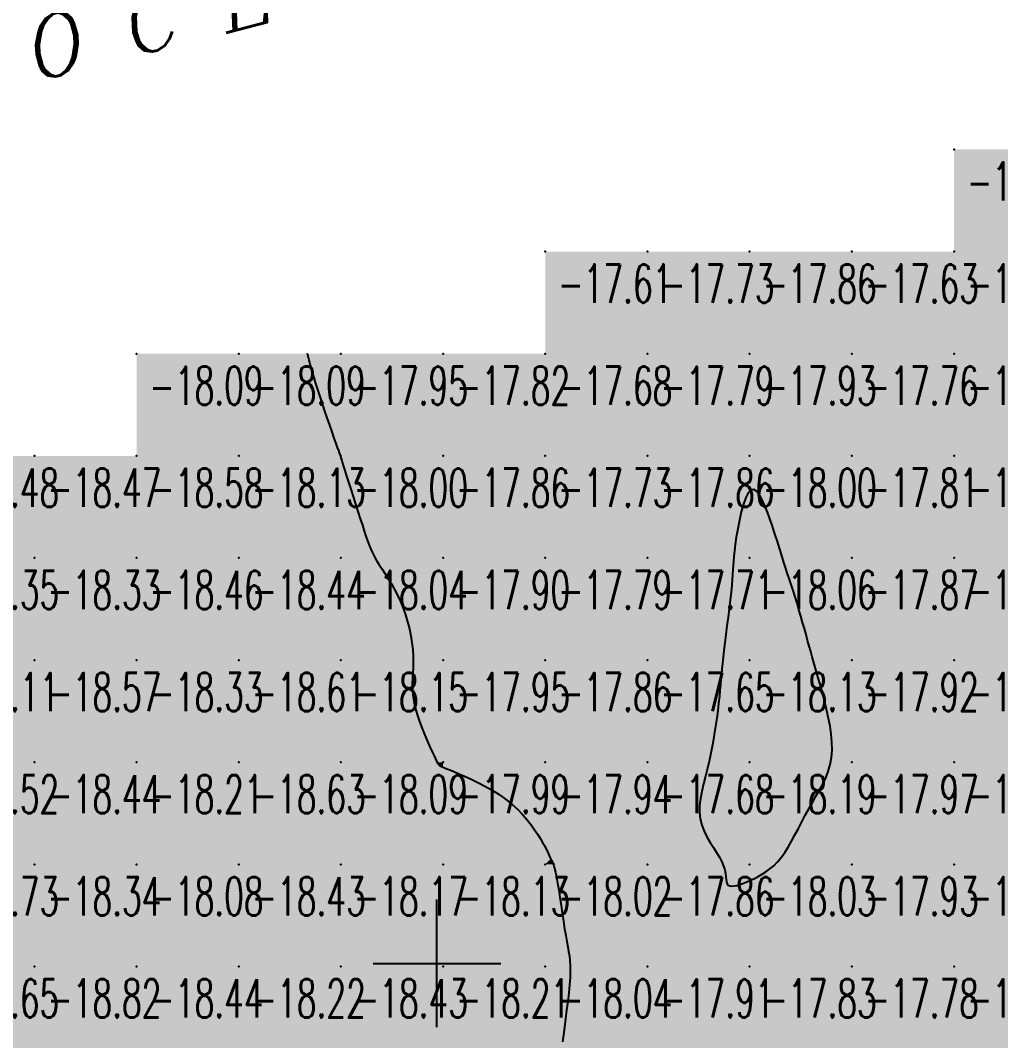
# Model space of a CAD drawing. Header units: millimetres. Extents: x 88261 to 90953, y 390274 to 392322.
# Drawn here: x 89208.9 to 89304.8, y 391990 to 392089.9 of the extents above; entities that cross this region are included whole.
import ezdxf
from ezdxf.enums import TextEntityAlignment as Align

# ---------------------------------------------------------------- set-up
doc = ezdxf.new("R2010")
doc.units = ezdxf.units.MM
doc.header["$LTSCALE"] = 25
for name, color, linetype in [('Carroyage(1)_Croix', 7, 'Continuous'), ('CN_03_00', 7, 'Continuous'), ('COTEAlt', 7, 'Continuous'), ('HYDRO', 7, 'Continuous'), ('TN_COLORIAGE', 7, 'Continuous')]:
    doc.layers.add(name, color=color, linetype=linetype)
doc.styles.add('ROMANC', font='romanc.shx')
doc.styles.add('Simplex 1.0', font='Simplex.shx', dxfattribs={"width": 0.99, "height": 2.5})
doc.styles.get("Standard").update_dxf_attribs({"font": 'times.ttf'})

# ---------------------------------------------------------------- blocks, each defined once
blk = doc.blocks.new('COTE')
at = {"color": 0}
blk.add_point((0, 0), dxfattribs=at)
at = {"layer": 'COTEAlt'}
blk.add_attdef('ALT', text='', height=3.75, dxfattribs=at).set_placement((1.25, -1.25), align=Align.TOP_LEFT)

msp = doc.modelspace()

# ---------------------------------------------------------------- linework, layer by layer
at = {"layer": 'Carroyage(1)_Croix'}
for p, q in [((89249.65, 391991.29), (89249.65, 392003.79)), ((89243.4, 391997.54), (89255.9, 391997.54))]:
    msp.add_line(p, q, dxfattribs=at)
at = {"layer": 'CN_03_00', "elevation": -18, "flags": 128}
msp.add_lwpolyline([(89236.956, 392057.239), (89236.956, 392057.239), (89236.957, 392057.233), (89236.961, 392057.216), (89236.969, 392057.185), (89236.983, 392057.132), (89237.002, 392057.054), (89237.03, 392056.946), (89237.066, 392056.801), (89237.113, 392056.615), (89237.173, 392056.384), (89237.248, 392056.104), (89237.34, 392055.771), (89237.452, 392055.379), (89237.586, 392054.926), (89237.745, 392054.408), (89237.931, 392053.819), (89238.145, 392053.161), (89238.379, 392052.452), (89238.626, 392051.717), (89238.876, 392050.978), (89239.122, 392050.26), (89239.355, 392049.586), (89239.566, 392048.979), (89239.747, 392048.463), (89239.891, 392048.056), (89240.001, 392047.749), (89240.082, 392047.527), (89240.139, 392047.375), (89240.176, 392047.279), (89240.198, 392047.224), (89240.21, 392047.196), (89240.216, 392047.179), (89240.223, 392047.159), (89240.233, 392047.122), (89240.251, 392047.055), (89240.284, 392046.944), (89240.334, 392046.775), (89240.407, 392046.536), (89240.507, 392046.212), (89240.639, 392045.79), (89240.806, 392045.263), (89241.001, 392044.648), (89241.218, 392043.969), (89241.448, 392043.249), (89241.683, 392042.513), (89241.917, 392041.784), (89242.141, 392041.085), (89242.348, 392040.441), (89242.532, 392039.869), (89242.699, 392039.363), (89242.855, 392038.909), (89243.009, 392038.495), (89243.167, 392038.109), (89243.338, 392037.737), (89243.528, 392037.366), (89243.746, 392036.985), (89243.995, 392036.581), (89244.272, 392036.153), (89244.569, 392035.697), (89244.878, 392035.214), (89245.191, 392034.702), (89245.502, 392034.159), (89245.802, 392033.584), (89246.084, 392032.976), (89246.342, 392032.336), (89246.574, 392031.67), (89246.777, 392030.988), (89246.951, 392030.3), (89247.093, 392029.615), (89247.204, 392028.942), (89247.281, 392028.291), (89247.322, 392027.671), (89247.329, 392027.088), (89247.312, 392026.534), (89247.283, 392025.999), (89247.253, 392025.472), (89247.236, 392024.943), (89247.242, 392024.399), (89247.285, 392023.831), (89247.376, 392023.227), (89247.523, 392022.582), (89247.718, 392021.908), (89247.949, 392021.224), (89248.201, 392020.546), (89248.464, 392019.893), (89248.724, 392019.283), (89248.968, 392018.733), (89249.184, 392018.26), (89249.362, 392017.879), (89249.504, 392017.581), (89249.616, 392017.357), (89249.703, 392017.194), (89249.77, 392017.08), (89249.823, 392017.005), (89249.867, 392016.957), (89249.906, 392016.924), (89249.948, 392016.896), (89250.004, 392016.866), (89250.085, 392016.828), (89250.204, 392016.776), (89250.373, 392016.706), (89250.605, 392016.609), (89250.911, 392016.482), (89251.304, 392016.317), (89251.79, 392016.111), (89252.356, 392015.864), (89252.984, 392015.578), (89253.653, 392015.254), (89254.346, 392014.894), (89255.043, 392014.5), (89255.724, 392014.074), (89256.373, 392013.617), (89256.971, 392013.132), (89257.519, 392012.629), (89258.015, 392012.116), (89258.462, 392011.604), (89258.86, 392011.102), (89259.211, 392010.62), (89259.515, 392010.168), (89259.774, 392009.756), (89259.989, 392009.392), (89260.165, 392009.073), (89260.309, 392008.795), (89260.424, 392008.554), (89260.519, 392008.347), (89260.597, 392008.168), (89260.666, 392008.015), (89260.73, 392007.881), (89260.795, 392007.763), (89260.862, 392007.644), (89260.932, 392007.508), (89261.006, 392007.339), (89261.084, 392007.119), (89261.167, 392006.833), (89261.256, 392006.463), (89261.351, 392005.993), (89261.454, 392005.413), (89261.563, 392004.742), (89261.675, 392004.007), (89261.791, 392003.233), (89261.908, 392002.447), (89262.024, 392001.675), (89262.138, 392000.942), (89262.249, 392000.275), (89262.354, 391999.692), (89262.451, 391999.177), (89262.536, 391998.706), (89262.607, 391998.254), (89262.659, 391997.797), (89262.689, 391997.311), (89262.694, 391996.772), (89262.671, 391996.155), (89262.618, 391995.445), (89262.54, 391994.66), (89262.445, 391993.827), (89262.339, 391992.972), (89262.229, 391992.122), (89262.123, 391991.303), (89262.027, 391990.542), (89261.949, 391989.866)], dxfattribs=at)
msp.add_lwpolyline([(89278.756, 392037.926), (89278.699, 392037.396), (89278.661, 392036.93), (89278.633, 392036.501), (89278.609, 392036.078), (89278.584, 392035.633), (89278.549, 392035.138), (89278.5, 392034.563), (89278.43, 392033.887), (89278.343, 392033.128), (89278.243, 392032.309), (89278.136, 392031.454), (89278.026, 392030.59), (89277.919, 392029.74), (89277.817, 392028.929), (89277.728, 392028.182), (89277.653, 392027.515), (89277.591, 392026.918), (89277.538, 392026.369), (89277.491, 392025.851), (89277.446, 392025.343), (89277.399, 392024.825), (89277.347, 392024.279), (89277.287, 392023.685), (89277.215, 392023.028), (89277.131, 392022.314), (89277.032, 392021.555), (89276.919, 392020.761), (89276.791, 392019.944), (89276.647, 392019.114), (89276.486, 392018.283), (89276.308, 392017.463), (89276.114, 392016.661), (89275.915, 392015.881), (89275.727, 392015.123), (89275.561, 392014.387), (89275.433, 392013.676), (89275.356, 392012.988), (89275.344, 392012.325), (89275.412, 392011.687), (89275.567, 392011.075), (89275.794, 392010.488), (89276.073, 392009.927), (89276.383, 392009.391), (89276.705, 392008.88), (89277.016, 392008.394), (89277.298, 392007.932), (89277.529, 392007.494), (89277.695, 392007.08), (89277.806, 392006.695), (89277.876, 392006.342), (89277.92, 392006.025), (89277.956, 392005.748), (89277.997, 392005.516), (89278.06, 392005.332), (89278.159, 392005.201), (89278.306, 392005.126), (89278.501, 392005.101), (89278.736, 392005.122), (89279.007, 392005.182), (89279.309, 392005.276), (89279.636, 392005.397), (89279.982, 392005.54), (89280.343, 392005.7), (89280.713, 392005.871), (89281.089, 392006.059), (89281.469, 392006.271), (89281.85, 392006.512), (89282.229, 392006.79), (89282.605, 392007.111), (89282.973, 392007.482), (89283.333, 392007.909), (89283.682, 392008.396), (89284.021, 392008.935), (89284.355, 392009.516), (89284.685, 392010.128), (89285.015, 392010.761), (89285.347, 392011.405), (89285.685, 392012.049), (89286.031, 392012.683), (89286.385, 392013.299), (89286.74, 392013.902), (89287.083, 392014.5), (89287.405, 392015.102), (89287.694, 392015.714), (89287.94, 392016.346), (89288.131, 392017.005), (89288.257, 392017.7), (89288.31, 392018.433), (89288.298, 392019.197), (89288.232, 392019.976), (89288.123, 392020.757), (89287.981, 392021.528), (89287.82, 392022.274), (89287.648, 392022.981), (89287.478, 392023.637), (89287.318, 392024.231), (89287.169, 392024.772), (89287.027, 392025.271), (89286.892, 392025.742), (89286.76, 392026.195), (89286.629, 392026.643), (89286.498, 392027.098), (89286.363, 392027.573), (89286.224, 392028.076), (89286.078, 392028.607), (89285.927, 392029.162), (89285.771, 392029.738), (89285.607, 392030.331), (89285.438, 392030.937), (89285.261, 392031.554), (89285.078, 392032.177), (89284.888, 392032.802), (89284.693, 392033.425), (89284.498, 392034.04), (89284.303, 392034.642), (89284.114, 392035.225), (89283.932, 392035.784), (89283.76, 392036.312), (89283.602, 392036.806), (89283.458, 392037.262), (89283.326, 392037.692), (89283.198, 392038.108), (89283.07, 392038.524), (89282.936, 392038.954), (89282.79, 392039.413), (89282.627, 392039.912), (89282.442, 392040.466), (89282.23, 392041.08), (89281.994, 392041.723), (89281.741, 392042.353), (89281.474, 392042.931), (89281.199, 392043.416), (89280.921, 392043.768), (89280.644, 392043.946), (89280.375, 392043.91), (89280.116, 392043.635), (89279.872, 392043.153), (89279.644, 392042.511), (89279.435, 392041.756), (89279.248, 392040.935), (89279.084, 392040.096), (89278.946, 392039.285), (89278.836, 392038.551), (89278.756, 392037.926)], close=True, dxfattribs=at)
at = {"layer": 'TN_COLORIAGE', "color": 193}
for points in [[(89300.249, 392077.239, -17.119), (89300.249, 392067.239, -17.119), (89310.249, 392077.239, -17.119)], [(89310.249, 392067.239, -17.321), (89310.249, 392077.239, -17.321), (89300.249, 392067.239, -17.321)], [(89260.249, 392067.239, -17.725), (89260.249, 392057.239, -17.725), (89270.249, 392067.239, -17.725)], [(89270.249, 392057.239, -17.676), (89270.249, 392067.239, -17.676), (89260.249, 392057.239, -17.676)], [(89270.249, 392067.239, -17.863), (89270.249, 392057.239, -17.863), (89280.249, 392067.239, -17.863)], [(89280.249, 392057.239, -17.791), (89280.249, 392067.239, -17.791), (89270.249, 392057.239, -17.791)], [(89280.249, 392067.239, -17.633), (89280.249, 392057.239, -17.633), (89290.249, 392067.239, -17.633)], [(89290.249, 392057.239, -17.93), (89290.249, 392067.239, -17.93), (89280.249, 392057.239, -17.93)], [(89300.249, 392057.239, -17.759), (89300.249, 392067.239, -17.759), (89290.249, 392057.239, -17.759)], [(89290.249, 392067.239, -17.321), (89290.249, 392057.239, -17.321), (89300.249, 392067.239, -17.321)], [(89300.249, 392057.239, -17.258), (89310.249, 392057.239, -17.258), (89310.249, 392067.239, -17.258)], [(89300.249, 392067.239, -17.258), (89300.249, 392057.239, -17.258), (89310.249, 392067.239, -17.258)], [(89236.956, 392057.239, -17.954), (89237.618, 392054.609, -17.954), (89240.249, 392057.239, -17.954)], [(89240.16, 392047.239, -17.954), (89237.618, 392054.609, -17.954), (89240.249, 392047.239, -17.954), (89240.249, 392057.239, -17.954)], [(89240.249, 392057.239, -17.815), (89240.249, 392047.239, -17.815), (89250.249, 392057.239, -17.815)], [(89250.249, 392047.239, -17.999), (89250.249, 392057.239, -17.999), (89240.249, 392047.239, -17.999)], [(89260.249, 392047.239, -17.86), (89260.249, 392057.239, -17.86), (89250.249, 392047.239, -17.86)], [(89250.249, 392057.239, -17.676), (89250.249, 392047.239, -17.676), (89260.249, 392057.239, -17.676)], [(89260.249, 392047.239, -17.791), (89270.249, 392047.239, -17.791), (89270.249, 392057.239, -17.791)], [(89260.249, 392057.239, -17.791), (89260.249, 392047.239, -17.791), (89270.249, 392057.239, -17.791)], [(89270.249, 392057.239, -17.93), (89270.249, 392047.239, -17.93), (89280.249, 392057.239, -17.93)], [(89270.249, 392047.239, -17.93), (89280.249, 392047.239, -17.93), (89280.249, 392057.239, -17.93)], [(89280.249, 392057.239, -17.759), (89280.249, 392047.239, -17.759), (89290.249, 392057.239, -17.759)], [(89280.249, 392047.239, -17.759), (89290.249, 392047.239, -17.759), (89290.249, 392057.239, -17.759)], [(89290.249, 392057.239, -17.557), (89290.249, 392047.239, -17.557), (89300.249, 392057.239, -17.557)], [(89290.249, 392047.239, -17.557), (89300.249, 392047.239, -17.557), (89300.249, 392057.239, -17.557)], [(89300.249, 392047.239, -17.382), (89310.249, 392047.239, -17.382), (89310.249, 392057.239, -17.382)], [(89300.249, 392057.239, -17.382), (89300.249, 392047.239, -17.382), (89310.249, 392057.239, -17.382)], [(89240.16, 392047.239, -17.999), (89240.223, 392047.213, -17.999), (89240.249, 392047.239, -17.999)], [(89240.249, 392046.981, -17.999), (89240.223, 392047.213, -17.999), (89240.249, 392047.239, -17.999)], [(89240.249, 392046.981, -17.86), (89242.616, 392039.607, -17.86), (89240.249, 392047.239, -17.86), (89250.249, 392047.239, -17.86)], [(89243.376, 392037.239, -17.86), (89242.616, 392039.607, -17.86), (89250.249, 392037.239, -17.86), (89250.249, 392047.239, -17.86)], [(89250.249, 392047.239, -17.728), (89250.249, 392037.239, -17.728), (89260.249, 392047.239, -17.728)], [(89250.249, 392037.239, -17.728), (89260.249, 392037.239, -17.728), (89260.249, 392047.239, -17.728)], [(89260.249, 392037.239, -17.858), (89270.249, 392037.239, -17.858), (89270.249, 392047.239, -17.858)], [(89260.249, 392047.239, -17.858), (89260.249, 392037.239, -17.858), (89270.249, 392047.239, -17.858)], [(89280.249, 392046.622, -17.705), (89278.508, 392037.239, -17.705), (89280.249, 392047.239, -17.705), (89270.249, 392037.239, -17.705)], [(89270.249, 392047.239, -17.996), (89270.249, 392037.239, -17.996), (89280.249, 392047.239, -17.996)], [(89280.249, 392046.622, -17.813), (89282.743, 392039.734, -17.813), (89280.249, 392047.239, -17.813), (89290.249, 392047.239, -17.813)], [(89283.428, 392037.239, -17.813), (89282.743, 392039.734, -17.813), (89290.249, 392037.239, -17.813), (89290.249, 392047.239, -17.813)], [(89290.249, 392037.239, -17.617), (89300.249, 392037.239, -17.617), (89300.249, 392047.239, -17.617)], [(89290.249, 392047.239, -17.617), (89290.249, 392037.239, -17.617), (89300.249, 392047.239, -17.617)], [(89300.249, 392037.239, -17.422), (89310.249, 392037.239, -17.422), (89310.249, 392047.239, -17.422)], [(89300.249, 392047.239, -17.422), (89300.249, 392037.239, -17.422), (89310.249, 392047.239, -17.422)], [(89243.376, 392037.239, -17.904), (89246.354, 392033.345, -17.904), (89250.249, 392037.239, -17.904)], [(89247.712, 392027.239, -17.904), (89246.354, 392033.345, -17.904), (89250.249, 392027.239, -17.904), (89250.249, 392037.239, -17.904)], [(89250.249, 392027.239, -17.789), (89260.249, 392027.239, -17.789), (89260.249, 392037.239, -17.789)], [(89250.249, 392037.239, -17.789), (89250.249, 392027.239, -17.789), (89260.249, 392037.239, -17.789)], [(89260.249, 392027.239, -17.705), (89270.249, 392027.239, -17.705), (89270.249, 392037.239, -17.705)], [(89260.249, 392037.239, -17.705), (89260.249, 392027.239, -17.705), (89270.249, 392037.239, -17.705)], [(89278.508, 392037.239, -17.652), (89278.734, 392035.724, -17.652), (89270.249, 392037.239, -17.652), (89270.249, 392027.239, -17.652)], [(89283.428, 392037.239, -17.867), (89285.155, 392032.145, -17.867), (89290.249, 392037.239, -17.867)], [(89286.42, 392027.239, -17.867), (89285.155, 392032.145, -17.867), (89290.249, 392027.239, -17.867), (89290.249, 392037.239, -17.867)], [(89290.249, 392027.239, -17.671), (89300.249, 392027.239, -17.671), (89300.249, 392037.239, -17.671)], [(89290.249, 392037.239, -17.671), (89290.249, 392027.239, -17.671), (89300.249, 392037.239, -17.671)], [(89300.249, 392027.239, -17.475), (89310.249, 392027.239, -17.475), (89310.249, 392037.239, -17.475)], [(89300.249, 392037.239, -17.475), (89300.249, 392027.239, -17.475), (89310.249, 392037.239, -17.475)], [(89278.734, 392035.724, -17.652), (89277.554, 392027.239, -17.652), (89270.249, 392027.239, -17.652)], [(89249.62, 392017.239, -17.949), (89246.731, 392023.721, -17.949), (89250.249, 392017.239, -17.949), (89250.249, 392027.239, -17.949)], [(89246.731, 392023.721, -17.949), (89247.712, 392027.239, -17.949), (89250.249, 392027.239, -17.949)], [(89250.249, 392017.239, -17.856), (89260.249, 392017.239, -17.856), (89260.249, 392027.239, -17.856)], [(89250.249, 392027.239, -17.856), (89250.249, 392017.239, -17.856), (89260.249, 392027.239, -17.856)], [(89260.249, 392017.239, -17.652), (89270.249, 392017.239, -17.652), (89270.249, 392027.239, -17.652)], [(89260.249, 392027.239, -17.652), (89260.249, 392017.239, -17.652), (89270.249, 392027.239, -17.652)], [(89277.417, 392024.407, -17.652), (89277.554, 392027.239, -17.652), (89270.249, 392017.239, -17.652), (89270.249, 392027.239, -17.652)], [(89286.42, 392027.239, -17.92), (89287.345, 392024.335, -17.92), (89290.249, 392027.239, -17.92)], [(89289.071, 392017.239, -17.92), (89287.345, 392024.335, -17.92), (89290.249, 392017.239, -17.92), (89290.249, 392027.239, -17.92)], [(89290.249, 392027.239, -17.725), (89290.249, 392017.239, -17.725), (89300.249, 392027.239, -17.725)], [(89290.249, 392017.239, -17.725), (89300.249, 392017.239, -17.725), (89300.249, 392027.239, -17.725)], [(89300.249, 392027.239, -17.436), (89300.249, 392017.239, -17.436), (89310.249, 392027.239, -17.436)], [(89300.249, 392017.239, -17), (89309.596, 392017.239, -17), (89310.249, 392027.239, -17), (89310.249, 392018.21, -17)], [(89277.417, 392024.407, -17.675), (89276.503, 392017.239, -17.675), (89270.249, 392017.239, -17.675)], [(89249.62, 392017.239, -17.994), (89249.892, 392016.883, -17.994), (89250.249, 392017.239, -17.994)], [(89250.249, 392016.774, -17.994), (89249.892, 392016.883, -17.994), (89250.249, 392017.239, -17.994)], [(89250.249, 392016.774, -17.936), (89256.935, 392013.925, -17.936), (89250.249, 392017.239, -17.936), (89260.249, 392017.239, -17.936)], [(89260.249, 392009.227, -17.936), (89256.935, 392013.925, -17.936), (89260.249, 392017.239, -17.936)], [(89260.249, 392009.227, -17.675), (89260.715, 392007.706, -17.675), (89260.249, 392017.239, -17.675), (89270.249, 392017.239, -17.675)], [(89261.273, 392007.239, -17.675), (89260.715, 392007.706, -17.675), (89270.249, 392007.239, -17.675), (89270.249, 392017.239, -17.675)], [(89274.42, 392011.411, -17.675), (89276.503, 392017.239, -17.675), (89270.249, 392007.239, -17.675), (89270.249, 392017.239, -17.675)], [(89285.914, 392012.904, -17.928), (89283.459, 392007.239, -17.928), (89290.249, 392017.239, -17.928), (89290.249, 392007.239, -17.928)], [(89285.914, 392012.904, -17.974), (89289.071, 392017.239, -17.974), (89290.249, 392017.239, -17.974)], [(89290.249, 392017.239, -17.671), (89290.249, 392007.239, -17.671), (89300.249, 392017.239, -17.671)], [(89290.249, 392007.239, -17.671), (89300.249, 392007.239, -17.671), (89300.249, 392017.239, -17.671)], [(89300.249, 392017.239, -17), (89309.596, 392017.239, -17), (89300.249, 392007.239, -17), (89307.123, 392014.114, -17)], [(89310.249, 392007.239, -17), (89310.249, 392016.546, -17), (89300.249, 392007.239, -17), (89307.123, 392014.114, -17)], [(89278.288, 392007.239, -17.861), (89274.42, 392011.411, -17.861), (89270.249, 392007.239, -17.861)], [(89261.273, 392007.239, -17.861), (89262.303, 391999.294, -17.861), (89270.249, 392007.239, -17.861)], [(89263.008, 391997.239, -17.861), (89262.303, 391999.294, -17.861), (89270.249, 391997.239, -17.861), (89270.249, 392007.239, -17.861)], [(89277.604, 392004.595, -17.861), (89278.288, 392007.239, -17.861), (89270.249, 391997.239, -17.861), (89270.249, 392007.239, -17.861)], [(89280.249, 391997.239, -17.928), (89290.249, 391997.239, -17.928), (89290.249, 392007.239, -17.928)], [(89283.459, 392007.239, -17.828), (89280.249, 392005.591, -17.828), (89290.249, 392007.239, -17.828), (89280.249, 391997.239, -17.828)], [(89290.249, 392007.239, -17.103), (89290.249, 391997.239, -17.103), (89300.249, 392007.239, -17.103)], [(89290.249, 391997.239, -17.103), (89300.249, 391997.239, -17.103), (89300.249, 392007.239, -17.103)], [(89300.249, 391997.239, -17.629), (89310.249, 391997.239, -17.629), (89310.249, 392007.239, -17.629)], [(89300.249, 392007.239, -17.629), (89300.249, 391997.239, -17.629), (89310.249, 392007.239, -17.629)], [(89277.604, 392004.595, -17.828), (89280.249, 392005.591, -17.828), (89270.249, 391997.239, -17.828), (89280.249, 391997.239, -17.828)], [(89261.688, 391988.679, -17.906), (89263.008, 391997.239, -17.906), (89270.249, 391997.239, -17.906)], [(89261.932, 391987.239, -17.906), (89261.688, 391988.679, -17.906), (89270.249, 391987.239, -17.906), (89270.249, 391997.239, -17.906)], [(89270.249, 391997.239, -17.828), (89270.249, 391987.239, -17.828), (89280.249, 391997.239, -17.828)], [(89270.249, 391987.239, -17.828), (89280.249, 391987.239, -17.828), (89280.249, 391997.239, -17.828)], [(89280.249, 391987.239, -17.783), (89290.249, 391987.239, -17.783), (89290.249, 391997.239, -17.783)], [(89280.249, 391997.239, -17.783), (89280.249, 391987.239, -17.783), (89290.249, 391997.239, -17.783)], [(89290.249, 391987.239, -17.518), (89300.249, 391987.239, -17.518), (89300.249, 391997.239, -17.518)], [(89290.249, 391997.239, -17.518), (89290.249, 391987.239, -17.518), (89300.249, 391997.239, -17.518)], [(89300.249, 391987.239, -17.434), (89310.249, 391987.239, -17.434), (89310.249, 391997.239, -17.434)], [(89300.249, 391997.239, -17.434), (89300.249, 391987.239, -17.434), (89310.249, 391997.239, -17.434)]]:
    msp.add_solid(points, dxfattribs=at)
at = {"layer": 'TN_COLORIAGE', "color": 203}
for points in [[(89220.249, 392057.239, -18.093), (89220.249, 392047.239, -18.093), (89230.249, 392057.239, -18.093)], [(89230.249, 392047.239, -18.579), (89230.249, 392057.239, -18.579), (89220.249, 392047.239, -18.579)], [(89230.249, 392047.239, -18), (89237.618, 392054.609, -18), (89230.249, 392057.239, -18), (89236.956, 392057.239, -18)], [(89237.618, 392054.609, -18.128), (89240.16, 392047.239, -18.128), (89230.249, 392047.239, -18.128)], [(89200.249, 392047.239, -18.472), (89200.249, 392037.239, -18.472), (89210.249, 392047.239, -18.472)], [(89210.249, 392037.239, -18.351), (89210.249, 392047.239, -18.351), (89200.249, 392037.239, -18.351)], [(89220.249, 392037.239, -18.33), (89220.249, 392047.239, -18.33), (89210.249, 392037.239, -18.33)], [(89210.249, 392047.239, -18.579), (89210.249, 392037.239, -18.579), (89220.249, 392047.239, -18.579)], [(89220.249, 392037.239, -18.128), (89230.249, 392037.239, -18.128), (89230.249, 392047.239, -18.128)], [(89220.249, 392047.239, -18.128), (89220.249, 392037.239, -18.128), (89230.249, 392047.239, -18.128)], [(89230.249, 392037.239, -18), (89240.223, 392047.213, -18), (89230.249, 392047.239, -18), (89240.16, 392047.239, -18)], [(89230.249, 392037.239, -18), (89240.223, 392047.213, -18), (89240.249, 392037.239, -18), (89240.249, 392046.981, -18)], [(89242.616, 392039.607, -18.044), (89240.249, 392046.981, -18.044), (89240.249, 392037.239, -18.044)], [(89278.508, 392037.239, -18.062), (89280.249, 392046.622, -18.062), (89280.249, 392037.239, -18.062)], [(89282.743, 392039.734, -18.062), (89280.249, 392046.622, -18.062), (89280.249, 392037.239, -18.062)], [(89242.616, 392039.607, -18.044), (89243.376, 392037.239, -18.044), (89240.249, 392037.239, -18.044)], [(89282.743, 392039.734, -18.062), (89283.428, 392037.239, -18.062), (89280.249, 392037.239, -18.062)], [(89200.249, 392037.239, -18.33), (89200.249, 392027.239, -18.33), (89210.249, 392037.239, -18.33)], [(89200.249, 392027.239, -18.33), (89210.249, 392027.239, -18.33), (89210.249, 392037.239, -18.33)], [(89210.249, 392037.239, -18.456), (89210.249, 392027.239, -18.456), (89220.249, 392037.239, -18.456)], [(89210.249, 392027.239, -18.456), (89220.249, 392027.239, -18.456), (89220.249, 392037.239, -18.456)], [(89220.249, 392027.239, -18.44), (89230.249, 392027.239, -18.44), (89230.249, 392037.239, -18.44)], [(89220.249, 392037.239, -18.44), (89220.249, 392027.239, -18.44), (89230.249, 392037.239, -18.44)], [(89230.249, 392027.239, -18.044), (89240.249, 392027.239, -18.044), (89240.249, 392037.239, -18.044)], [(89230.249, 392037.239, -18.044), (89230.249, 392027.239, -18.044), (89240.249, 392037.239, -18.044)], [(89240.249, 392027.239, -18), (89246.354, 392033.345, -18), (89240.249, 392037.239, -18), (89243.376, 392037.239, -18)], [(89280.249, 392027.239, -18), (89277.554, 392027.239, -18), (89280.249, 392037.239, -18), (89278.734, 392035.724, -18)], [(89278.734, 392035.724, -18.062), (89278.508, 392037.239, -18.062), (89280.249, 392037.239, -18.062)], [(89280.249, 392027.239, -18), (89285.155, 392032.145, -18), (89280.249, 392037.239, -18), (89283.428, 392037.239, -18)], [(89246.354, 392033.345, -18.15), (89247.712, 392027.239, -18.15), (89240.249, 392027.239, -18.15)], [(89285.155, 392032.145, -18.128), (89286.42, 392027.239, -18.128), (89280.249, 392027.239, -18.128)], [(89200.249, 392027.239, -18.567), (89200.249, 392017.239, -18.567), (89210.249, 392027.239, -18.567)], [(89200.249, 392017.239, -18.567), (89210.249, 392017.239, -18.567), (89210.249, 392027.239, -18.567)], [(89210.249, 392027.239, -18.332), (89210.249, 392017.239, -18.332), (89220.249, 392027.239, -18.332)], [(89210.249, 392017.239, -18.332), (89220.249, 392017.239, -18.332), (89220.249, 392027.239, -18.332)], [(89220.249, 392017.239, -18.607), (89230.249, 392017.239, -18.607), (89230.249, 392027.239, -18.607)], [(89220.249, 392027.239, -18.607), (89220.249, 392017.239, -18.607), (89230.249, 392027.239, -18.607)], [(89230.249, 392017.239, -18.15), (89240.249, 392017.239, -18.15), (89240.249, 392027.239, -18.15)], [(89230.249, 392027.239, -18.15), (89230.249, 392017.239, -18.15), (89240.249, 392027.239, -18.15)], [(89240.249, 392027.239, -18), (89247.712, 392027.239, -18), (89240.249, 392017.239, -18), (89246.731, 392023.721, -18)], [(89280.249, 392017.239, -18), (89276.503, 392017.239, -18), (89280.249, 392027.239, -18), (89277.417, 392024.407, -18)], [(89277.554, 392027.239, -18.128), (89277.417, 392024.407, -18.128), (89280.249, 392027.239, -18.128)], [(89280.249, 392017.239, -18), (89287.345, 392024.335, -18), (89280.249, 392027.239, -18), (89286.42, 392027.239, -18)], [(89287.345, 392024.335, -18.195), (89289.071, 392017.239, -18.195), (89280.249, 392017.239, -18.195)], [(89246.731, 392023.721, -18.094), (89249.62, 392017.239, -18.094), (89240.249, 392017.239, -18.094)], [(89200.249, 392007.239, -18.443), (89210.249, 392007.239, -18.443), (89210.249, 392017.239, -18.443)], [(89200.249, 392017.239, -18.443), (89200.249, 392007.239, -18.443), (89210.249, 392017.239, -18.443)], [(89210.249, 392007.239, -18.208), (89220.249, 392007.239, -18.208), (89220.249, 392017.239, -18.208)], [(89210.249, 392017.239, -18.208), (89210.249, 392007.239, -18.208), (89220.249, 392017.239, -18.208)], [(89220.249, 392007.239, -18.63), (89230.249, 392007.239, -18.63), (89230.249, 392017.239, -18.63)], [(89220.249, 392017.239, -18.63), (89220.249, 392007.239, -18.63), (89230.249, 392017.239, -18.63)], [(89230.249, 392017.239, -18.094), (89230.249, 392007.239, -18.094), (89240.249, 392017.239, -18.094)], [(89230.249, 392007.239, -18.094), (89240.249, 392007.239, -18.094), (89240.249, 392017.239, -18.094)], [(89240.249, 392007.239, -18), (89249.892, 392016.883, -18), (89240.249, 392017.239, -18), (89249.62, 392017.239, -18)], [(89280.249, 392017.239, -18), (89274.42, 392011.411, -18), (89280.249, 392007.239, -18), (89278.288, 392007.239, -18)], [(89276.503, 392017.239, -18.195), (89274.42, 392011.411, -18.195), (89280.249, 392017.239, -18.195)], [(89280.249, 392017.239, -18), (89289.071, 392017.239, -18), (89280.249, 392007.239, -18), (89285.914, 392012.904, -18)], [(89240.249, 392007.239, -18), (89249.892, 392016.883, -18), (89250.249, 392007.239, -18), (89250.249, 392016.774, -18)], [(89256.935, 392013.925, -18.129), (89250.249, 392016.774, -18.129), (89250.249, 392007.239, -18.129)], [(89250.249, 392007.239, -18), (89256.935, 392013.925, -18), (89260.249, 392007.239, -18), (89260.249, 392009.227, -18)], [(89283.459, 392007.239, -18.034), (89285.914, 392012.904, -18.034), (89280.249, 392007.239, -18.034)], [(89260.715, 392007.706, -18.016), (89260.249, 392009.227, -18.016), (89260.249, 392007.239, -18.016)], [(89200.249, 391997.239, -18.34), (89210.249, 391997.239, -18.34), (89210.249, 392007.239, -18.34)], [(89200.249, 392007.239, -18.34), (89200.249, 391997.239, -18.34), (89210.249, 392007.239, -18.34)], [(89210.249, 392007.239, -18.085), (89210.249, 391997.239, -18.085), (89220.249, 392007.239, -18.085)], [(89210.249, 391997.239, -18.085), (89220.249, 391997.239, -18.085), (89220.249, 392007.239, -18.085)], [(89220.249, 392007.239, -18.433), (89220.249, 391997.239, -18.433), (89230.249, 392007.239, -18.433)], [(89220.249, 391997.239, -18.433), (89230.249, 391997.239, -18.433), (89230.249, 392007.239, -18.433)], [(89230.249, 391997.239, -18.17), (89240.249, 391997.239, -18.17), (89240.249, 392007.239, -18.17)], [(89230.249, 392007.239, -18.17), (89230.249, 391997.239, -18.17), (89240.249, 392007.239, -18.17)], [(89240.249, 391997.239, -18.129), (89250.249, 391997.239, -18.129), (89250.249, 392007.239, -18.129)], [(89240.249, 392007.239, -18.129), (89240.249, 391997.239, -18.129), (89250.249, 392007.239, -18.129)], [(89250.249, 392007.239, -18.016), (89250.249, 391997.239, -18.016), (89260.249, 392007.239, -18.016)], [(89250.249, 391997.239, -18.016), (89260.249, 391997.239, -18.016), (89260.249, 392007.239, -18.016)], [(89260.715, 392007.706, -18.016), (89261.273, 392007.239, -18.016), (89260.249, 392007.239, -18.016)], [(89260.249, 391997.239, -18), (89262.303, 391999.294, -18), (89260.249, 392007.239, -18), (89261.273, 392007.239, -18)], [(89280.249, 392005.591, -18.034), (89277.604, 392004.595, -18.034), (89280.249, 392007.239, -18.034)], [(89278.288, 392007.239, -18.034), (89277.604, 392004.595, -18.034), (89280.249, 392007.239, -18.034)], [(89280.249, 392005.591, -18.034), (89283.459, 392007.239, -18.034), (89280.249, 392007.239, -18.034)], [(89262.303, 391999.294, -18.036), (89263.008, 391997.239, -18.036), (89260.249, 391997.239, -18.036)], [(89200.249, 391987.239, -18.819), (89210.249, 391987.239, -18.819), (89210.249, 391997.239, -18.819)], [(89200.249, 391997.239, -18.819), (89200.249, 391987.239, -18.819), (89210.249, 391997.239, -18.819)], [(89210.249, 391997.239, -18.439), (89210.249, 391987.239, -18.439), (89220.249, 391997.239, -18.439)], [(89210.249, 391987.239, -18.439), (89220.249, 391987.239, -18.439), (89220.249, 391997.239, -18.439)], [(89220.249, 391997.239, -18.215), (89220.249, 391987.239, -18.215), (89230.249, 391997.239, -18.215)], [(89220.249, 391987.239, -18.215), (89230.249, 391987.239, -18.215), (89230.249, 391997.239, -18.215)], [(89230.249, 391987.239, -18.431), (89240.249, 391987.239, -18.431), (89240.249, 391997.239, -18.431)], [(89230.249, 391997.239, -18.431), (89230.249, 391987.239, -18.431), (89240.249, 391997.239, -18.431)], [(89240.249, 391987.239, -18.21), (89250.249, 391987.239, -18.21), (89250.249, 391997.239, -18.21)], [(89240.249, 391997.239, -18.21), (89240.249, 391987.239, -18.21), (89250.249, 391997.239, -18.21)], [(89250.249, 391987.239, -18.036), (89260.249, 391987.239, -18.036), (89260.249, 391997.239, -18.036)], [(89250.249, 391997.239, -18.036), (89250.249, 391987.239, -18.036), (89260.249, 391997.239, -18.036)], [(89260.249, 391997.239, -18), (89263.008, 391997.239, -18), (89260.249, 391987.239, -18), (89261.688, 391988.679, -18)]]:
    msp.add_solid(points, dxfattribs=at)

# ---------------------------------------------------------------- block references
at = {"layer": 'COTEAlt'}
ref = msp.add_blockref('COTE', (89300.249, 392077.239), dxfattribs=at)
ref.add_attrib('ALT', '-17.25', dxfattribs={"height": 3.75, "style": 'Simplex 1.0', "width": 0.6}).set_placement((89301.499, 392075.989), align=Align.TOP_LEFT)
ref = msp.add_blockref('COTE', (89260.249, 392067.239), dxfattribs=at)
ref.add_attrib('ALT', '-17.61', dxfattribs={"height": 3.75, "style": 'Simplex 1.0', "width": 0.6}).set_placement((89261.499, 392065.989), align=Align.TOP_LEFT)
ref = msp.add_blockref('COTE', (89270.249, 392067.239), dxfattribs=at)
ref.add_attrib('ALT', '-17.73', dxfattribs={"height": 3.75, "style": 'Simplex 1.0', "width": 0.6}).set_placement((89271.499, 392065.989), align=Align.TOP_LEFT)
ref = msp.add_blockref('COTE', (89280.249, 392067.239), dxfattribs=at)
ref.add_attrib('ALT', '-17.86', dxfattribs={"height": 3.75, "style": 'Simplex 1.0', "width": 0.6}).set_placement((89281.499, 392065.989), align=Align.TOP_LEFT)
ref = msp.add_blockref('COTE', (89290.249, 392067.239), dxfattribs=at)
ref.add_attrib('ALT', '-17.63', dxfattribs={"height": 3.75, "style": 'Simplex 1.0', "width": 0.6}).set_placement((89291.499, 392065.989), align=Align.TOP_LEFT)
ref = msp.add_blockref('COTE', (89300.249, 392067.239), dxfattribs=at)
ref.add_attrib('ALT', '-17.32', dxfattribs={"height": 3.75, "style": 'Simplex 1.0', "width": 0.6}).set_placement((89301.499, 392065.989), align=Align.TOP_LEFT)
ref = msp.add_blockref('COTE', (89220.249, 392057.239), dxfattribs=at)
ref.add_attrib('ALT', '-18.09', dxfattribs={"height": 3.75, "style": 'Simplex 1.0', "width": 0.6}).set_placement((89221.499, 392055.989), align=Align.TOP_LEFT)
ref = msp.add_blockref('COTE', (89230.249, 392057.239), dxfattribs=at)
ref.add_attrib('ALT', '-18.09', dxfattribs={"height": 3.75, "style": 'Simplex 1.0', "width": 0.6}).set_placement((89231.499, 392055.989), align=Align.TOP_LEFT)
ref = msp.add_blockref('COTE', (89240.249, 392057.239), dxfattribs=at)
ref.add_attrib('ALT', '-17.95', dxfattribs={"height": 3.75, "style": 'Simplex 1.0', "width": 0.6}).set_placement((89241.499, 392055.989), align=Align.TOP_LEFT)
ref = msp.add_blockref('COTE', (89250.249, 392057.239), dxfattribs=at)
ref.add_attrib('ALT', '-17.82', dxfattribs={"height": 3.75, "style": 'Simplex 1.0', "width": 0.6}).set_placement((89251.499, 392055.989), align=Align.TOP_LEFT)
ref = msp.add_blockref('COTE', (89260.249, 392057.239), dxfattribs=at)
ref.add_attrib('ALT', '-17.68', dxfattribs={"height": 3.75, "style": 'Simplex 1.0', "width": 0.6}).set_placement((89261.499, 392055.989), align=Align.TOP_LEFT)
ref = msp.add_blockref('COTE', (89270.249, 392057.239), dxfattribs=at)
ref.add_attrib('ALT', '-17.79', dxfattribs={"height": 3.75, "style": 'Simplex 1.0', "width": 0.6}).set_placement((89271.499, 392055.989), align=Align.TOP_LEFT)
ref = msp.add_blockref('COTE', (89280.249, 392057.239), dxfattribs=at)
ref.add_attrib('ALT', '-17.93', dxfattribs={"height": 3.75, "style": 'Simplex 1.0', "width": 0.6}).set_placement((89281.499, 392055.989), align=Align.TOP_LEFT)
ref = msp.add_blockref('COTE', (89290.249, 392057.239), dxfattribs=at)
ref.add_attrib('ALT', '-17.76', dxfattribs={"height": 3.75, "style": 'Simplex 1.0', "width": 0.6}).set_placement((89291.499, 392055.989), align=Align.TOP_LEFT)
ref = msp.add_blockref('COTE', (89300.249, 392057.239), dxfattribs=at)
ref.add_attrib('ALT', '-17.56', dxfattribs={"height": 3.75, "style": 'Simplex 1.0', "width": 0.6}).set_placement((89301.499, 392055.989), align=Align.TOP_LEFT)
ref = msp.add_blockref('COTE', (89200.249, 392047.239), dxfattribs=at)
ref.add_attrib('ALT', '-18.48', dxfattribs={"height": 3.75, "style": 'Simplex 1.0', "width": 0.6}).set_placement((89201.499, 392045.989), align=Align.TOP_LEFT)
ref = msp.add_blockref('COTE', (89210.249, 392047.239), dxfattribs=at)
ref.add_attrib('ALT', '-18.47', dxfattribs={"height": 3.75, "style": 'Simplex 1.0', "width": 0.6}).set_placement((89211.499, 392045.989), align=Align.TOP_LEFT)
ref = msp.add_blockref('COTE', (89220.249, 392047.239), dxfattribs=at)
ref.add_attrib('ALT', '-18.58', dxfattribs={"height": 3.75, "style": 'Simplex 1.0', "width": 0.6}).set_placement((89221.499, 392045.989), align=Align.TOP_LEFT)
ref = msp.add_blockref('COTE', (89230.249, 392047.239), dxfattribs=at)
ref.add_attrib('ALT', '-18.13', dxfattribs={"height": 3.75, "style": 'Simplex 1.0', "width": 0.6}).set_placement((89231.499, 392045.989), align=Align.TOP_LEFT)
ref = msp.add_blockref('COTE', (89240.249, 392047.239), dxfattribs=at)
ref.add_attrib('ALT', '-18.00', dxfattribs={"height": 3.75, "style": 'Simplex 1.0', "width": 0.6}).set_placement((89241.499, 392045.989), align=Align.TOP_LEFT)
ref = msp.add_blockref('COTE', (89250.249, 392047.239), dxfattribs=at)
ref.add_attrib('ALT', '-17.86', dxfattribs={"height": 3.75, "style": 'Simplex 1.0', "width": 0.6}).set_placement((89251.499, 392045.989), align=Align.TOP_LEFT)
ref = msp.add_blockref('COTE', (89260.249, 392047.239), dxfattribs=at)
ref.add_attrib('ALT', '-17.73', dxfattribs={"height": 3.75, "style": 'Simplex 1.0', "width": 0.6}).set_placement((89261.499, 392045.989), align=Align.TOP_LEFT)
ref = msp.add_blockref('COTE', (89270.249, 392047.239), dxfattribs=at)
ref.add_attrib('ALT', '-17.86', dxfattribs={"height": 3.75, "style": 'Simplex 1.0', "width": 0.6}).set_placement((89271.499, 392045.989), align=Align.TOP_LEFT)
ref = msp.add_blockref('COTE', (89280.249, 392047.239), dxfattribs=at)
ref.add_attrib('ALT', '-18.00', dxfattribs={"height": 3.75, "style": 'Simplex 1.0', "width": 0.6}).set_placement((89281.499, 392045.989), align=Align.TOP_LEFT)
ref = msp.add_blockref('COTE', (89290.249, 392047.239), dxfattribs=at)
ref.add_attrib('ALT', '-17.81', dxfattribs={"height": 3.75, "style": 'Simplex 1.0', "width": 0.6}).set_placement((89291.499, 392045.989), align=Align.TOP_LEFT)
ref = msp.add_blockref('COTE', (89300.249, 392047.239), dxfattribs=at)
ref.add_attrib('ALT', '-17.62', dxfattribs={"height": 3.75, "style": 'Simplex 1.0', "width": 0.6}).set_placement((89301.499, 392045.989), align=Align.TOP_LEFT)
ref = msp.add_blockref('COTE', (89200.249, 392037.239), dxfattribs=at)
ref.add_attrib('ALT', '-18.35', dxfattribs={"height": 3.75, "style": 'Simplex 1.0', "width": 0.6}).set_placement((89201.499, 392035.989), align=Align.TOP_LEFT)
ref = msp.add_blockref('COTE', (89210.249, 392037.239), dxfattribs=at)
ref.add_attrib('ALT', '-18.33', dxfattribs={"height": 3.75, "style": 'Simplex 1.0', "width": 0.6}).set_placement((89211.499, 392035.989), align=Align.TOP_LEFT)
ref = msp.add_blockref('COTE', (89220.249, 392037.239), dxfattribs=at)
ref.add_attrib('ALT', '-18.46', dxfattribs={"height": 3.75, "style": 'Simplex 1.0', "width": 0.6}).set_placement((89221.499, 392035.989), align=Align.TOP_LEFT)
ref = msp.add_blockref('COTE', (89230.249, 392037.239), dxfattribs=at)
ref.add_attrib('ALT', '-18.44', dxfattribs={"height": 3.75, "style": 'Simplex 1.0', "width": 0.6}).set_placement((89231.499, 392035.989), align=Align.TOP_LEFT)
ref = msp.add_blockref('COTE', (89240.249, 392037.239), dxfattribs=at)
ref.add_attrib('ALT', '-18.04', dxfattribs={"height": 3.75, "style": 'Simplex 1.0', "width": 0.6}).set_placement((89241.499, 392035.989), align=Align.TOP_LEFT)
ref = msp.add_blockref('COTE', (89250.249, 392037.239), dxfattribs=at)
ref.add_attrib('ALT', '-17.90', dxfattribs={"height": 3.75, "style": 'Simplex 1.0', "width": 0.6}).set_placement((89251.499, 392035.989), align=Align.TOP_LEFT)
ref = msp.add_blockref('COTE', (89260.249, 392037.239), dxfattribs=at)
ref.add_attrib('ALT', '-17.79', dxfattribs={"height": 3.75, "style": 'Simplex 1.0', "width": 0.6}).set_placement((89261.499, 392035.989), align=Align.TOP_LEFT)
ref = msp.add_blockref('COTE', (89270.249, 392037.239), dxfattribs=at)
ref.add_attrib('ALT', '-17.71', dxfattribs={"height": 3.75, "style": 'Simplex 1.0', "width": 0.6}).set_placement((89271.499, 392035.989), align=Align.TOP_LEFT)
ref = msp.add_blockref('COTE', (89280.249, 392037.239), dxfattribs=at)
ref.add_attrib('ALT', '-18.06', dxfattribs={"height": 3.75, "style": 'Simplex 1.0', "width": 0.6}).set_placement((89281.499, 392035.989), align=Align.TOP_LEFT)
ref = msp.add_blockref('COTE', (89290.249, 392037.239), dxfattribs=at)
ref.add_attrib('ALT', '-17.87', dxfattribs={"height": 3.75, "style": 'Simplex 1.0', "width": 0.6}).set_placement((89291.499, 392035.989), align=Align.TOP_LEFT)
ref = msp.add_blockref('COTE', (89300.249, 392037.239), dxfattribs=at)
ref.add_attrib('ALT', '-17.67', dxfattribs={"height": 3.75, "style": 'Simplex 1.0', "width": 0.6}).set_placement((89301.499, 392035.989), align=Align.TOP_LEFT)
ref = msp.add_blockref('COTE', (89200.249, 392027.239), dxfattribs=at)
ref.add_attrib('ALT', '-18.11', dxfattribs={"height": 3.75, "style": 'Simplex 1.0', "width": 0.6}).set_placement((89201.499, 392025.989), align=Align.TOP_LEFT)
ref = msp.add_blockref('COTE', (89210.249, 392027.239), dxfattribs=at)
ref.add_attrib('ALT', '-18.57', dxfattribs={"height": 3.75, "style": 'Simplex 1.0', "width": 0.6}).set_placement((89211.499, 392025.989), align=Align.TOP_LEFT)
ref = msp.add_blockref('COTE', (89220.249, 392027.239), dxfattribs=at)
ref.add_attrib('ALT', '-18.33', dxfattribs={"height": 3.75, "style": 'Simplex 1.0', "width": 0.6}).set_placement((89221.499, 392025.989), align=Align.TOP_LEFT)
ref = msp.add_blockref('COTE', (89230.249, 392027.239), dxfattribs=at)
ref.add_attrib('ALT', '-18.61', dxfattribs={"height": 3.75, "style": 'Simplex 1.0', "width": 0.6}).set_placement((89231.499, 392025.989), align=Align.TOP_LEFT)
ref = msp.add_blockref('COTE', (89240.249, 392027.239), dxfattribs=at)
ref.add_attrib('ALT', '-18.15', dxfattribs={"height": 3.75, "style": 'Simplex 1.0', "width": 0.6}).set_placement((89241.499, 392025.989), align=Align.TOP_LEFT)
ref = msp.add_blockref('COTE', (89250.249, 392027.239), dxfattribs=at)
ref.add_attrib('ALT', '-17.95', dxfattribs={"height": 3.75, "style": 'Simplex 1.0', "width": 0.6}).set_placement((89251.499, 392025.989), align=Align.TOP_LEFT)
ref = msp.add_blockref('COTE', (89260.249, 392027.239), dxfattribs=at)
ref.add_attrib('ALT', '-17.86', dxfattribs={"height": 3.75, "style": 'Simplex 1.0', "width": 0.6}).set_placement((89261.499, 392025.989), align=Align.TOP_LEFT)
ref = msp.add_blockref('COTE', (89270.249, 392027.239), dxfattribs=at)
ref.add_attrib('ALT', '-17.65', dxfattribs={"height": 3.75, "style": 'Simplex 1.0', "width": 0.6}).set_placement((89271.499, 392025.989), align=Align.TOP_LEFT)
ref = msp.add_blockref('COTE', (89280.249, 392027.239), dxfattribs=at)
ref.add_attrib('ALT', '-18.13', dxfattribs={"height": 3.75, "style": 'Simplex 1.0', "width": 0.6}).set_placement((89281.499, 392025.989), align=Align.TOP_LEFT)
ref = msp.add_blockref('COTE', (89290.249, 392027.239), dxfattribs=at)
ref.add_attrib('ALT', '-17.92', dxfattribs={"height": 3.75, "style": 'Simplex 1.0', "width": 0.6}).set_placement((89291.499, 392025.989), align=Align.TOP_LEFT)
ref = msp.add_blockref('COTE', (89300.249, 392027.239), dxfattribs=at)
ref.add_attrib('ALT', '-17.72', dxfattribs={"height": 3.75, "style": 'Simplex 1.0', "width": 0.6}).set_placement((89301.499, 392025.989), align=Align.TOP_LEFT)
ref = msp.add_blockref('COTE', (89200.249, 392017.239), dxfattribs=at)
ref.add_attrib('ALT', '-18.52', dxfattribs={"height": 3.75, "style": 'Simplex 1.0', "width": 0.6}).set_placement((89201.499, 392015.989), align=Align.TOP_LEFT)
ref = msp.add_blockref('COTE', (89210.249, 392017.239), dxfattribs=at)
ref.add_attrib('ALT', '-18.44', dxfattribs={"height": 3.75, "style": 'Simplex 1.0', "width": 0.6}).set_placement((89211.499, 392015.989), align=Align.TOP_LEFT)
ref = msp.add_blockref('COTE', (89220.249, 392017.239), dxfattribs=at)
ref.add_attrib('ALT', '-18.21', dxfattribs={"height": 3.75, "style": 'Simplex 1.0', "width": 0.6}).set_placement((89221.499, 392015.989), align=Align.TOP_LEFT)
ref = msp.add_blockref('COTE', (89230.249, 392017.239), dxfattribs=at)
ref.add_attrib('ALT', '-18.63', dxfattribs={"height": 3.75, "style": 'Simplex 1.0', "width": 0.6}).set_placement((89231.499, 392015.989), align=Align.TOP_LEFT)
ref = msp.add_blockref('COTE', (89240.249, 392017.239), dxfattribs=at)
ref.add_attrib('ALT', '-18.09', dxfattribs={"height": 3.75, "style": 'Simplex 1.0', "width": 0.6}).set_placement((89241.499, 392015.989), align=Align.TOP_LEFT)
ref = msp.add_blockref('COTE', (89250.249, 392017.239), dxfattribs=at)
ref.add_attrib('ALT', '-17.99', dxfattribs={"height": 3.75, "style": 'Simplex 1.0', "width": 0.6}).set_placement((89251.499, 392015.989), align=Align.TOP_LEFT)
ref = msp.add_blockref('COTE', (89260.249, 392017.239), dxfattribs=at)
ref.add_attrib('ALT', '-17.94', dxfattribs={"height": 3.75, "style": 'Simplex 1.0', "width": 0.6}).set_placement((89261.499, 392015.989), align=Align.TOP_LEFT)
ref = msp.add_blockref('COTE', (89270.249, 392017.239), dxfattribs=at)
ref.add_attrib('ALT', '-17.68', dxfattribs={"height": 3.75, "style": 'Simplex 1.0', "width": 0.6}).set_placement((89271.499, 392015.989), align=Align.TOP_LEFT)
ref = msp.add_blockref('COTE', (89280.249, 392017.239), dxfattribs=at)
ref.add_attrib('ALT', '-18.19', dxfattribs={"height": 3.75, "style": 'Simplex 1.0', "width": 0.6}).set_placement((89281.499, 392015.989), align=Align.TOP_LEFT)
ref = msp.add_blockref('COTE', (89290.249, 392017.239), dxfattribs=at)
ref.add_attrib('ALT', '-17.97', dxfattribs={"height": 3.75, "style": 'Simplex 1.0', "width": 0.6}).set_placement((89291.499, 392015.989), align=Align.TOP_LEFT)
ref = msp.add_blockref('COTE', (89300.249, 392017.239), dxfattribs=at)
ref.add_attrib('ALT', '-17.67', dxfattribs={"height": 3.75, "style": 'Simplex 1.0', "width": 0.6}).set_placement((89301.499, 392015.989), align=Align.TOP_LEFT)
ref = msp.add_blockref('COTE', (89200.249, 392007.239), dxfattribs=at)
ref.add_attrib('ALT', '-18.73', dxfattribs={"height": 3.75, "style": 'Simplex 1.0', "width": 0.6}).set_placement((89201.499, 392005.989), align=Align.TOP_LEFT)
ref = msp.add_blockref('COTE', (89210.249, 392007.239), dxfattribs=at)
ref.add_attrib('ALT', '-18.34', dxfattribs={"height": 3.75, "style": 'Simplex 1.0', "width": 0.6}).set_placement((89211.499, 392005.989), align=Align.TOP_LEFT)
ref = msp.add_blockref('COTE', (89220.249, 392007.239), dxfattribs=at)
ref.add_attrib('ALT', '-18.08', dxfattribs={"height": 3.75, "style": 'Simplex 1.0', "width": 0.6}).set_placement((89221.499, 392005.989), align=Align.TOP_LEFT)
ref = msp.add_blockref('COTE', (89230.249, 392007.239), dxfattribs=at)
ref.add_attrib('ALT', '-18.43', dxfattribs={"height": 3.75, "style": 'Simplex 1.0', "width": 0.6}).set_placement((89231.499, 392005.989), align=Align.TOP_LEFT)
ref = msp.add_blockref('COTE', (89240.249, 392007.239), dxfattribs=at)
ref.add_attrib('ALT', '-18.17', dxfattribs={"height": 3.75, "style": 'Simplex 1.0', "width": 0.6}).set_placement((89241.499, 392005.989), align=Align.TOP_LEFT)
ref = msp.add_blockref('COTE', (89250.249, 392007.239), dxfattribs=at)
ref.add_attrib('ALT', '-18.13', dxfattribs={"height": 3.75, "style": 'Simplex 1.0', "width": 0.6}).set_placement((89251.499, 392005.989), align=Align.TOP_LEFT)
ref = msp.add_blockref('COTE', (89260.249, 392007.239), dxfattribs=at)
ref.add_attrib('ALT', '-18.02', dxfattribs={"height": 3.75, "style": 'Simplex 1.0', "width": 0.6}).set_placement((89261.499, 392005.989), align=Align.TOP_LEFT)
ref = msp.add_blockref('COTE', (89270.249, 392007.239), dxfattribs=at)
ref.add_attrib('ALT', '-17.86', dxfattribs={"height": 3.75, "style": 'Simplex 1.0', "width": 0.6}).set_placement((89271.499, 392005.989), align=Align.TOP_LEFT)
ref = msp.add_blockref('COTE', (89280.249, 392007.239), dxfattribs=at)
ref.add_attrib('ALT', '-18.03', dxfattribs={"height": 3.75, "style": 'Simplex 1.0', "width": 0.6}).set_placement((89281.499, 392005.989), align=Align.TOP_LEFT)
ref = msp.add_blockref('COTE', (89290.249, 392007.239), dxfattribs=at)
ref.add_attrib('ALT', '-17.93', dxfattribs={"height": 3.75, "style": 'Simplex 1.0', "width": 0.6}).set_placement((89291.499, 392005.989), align=Align.TOP_LEFT)
ref = msp.add_blockref('COTE', (89300.249, 392007.239), dxfattribs=at)
ref.add_attrib('ALT', '-17.10', dxfattribs={"height": 3.75, "style": 'Simplex 1.0', "width": 0.6}).set_placement((89301.499, 392005.989), align=Align.TOP_LEFT)
ref = msp.add_blockref('COTE', (89200.249, 391997.239), dxfattribs=at)
ref.add_attrib('ALT', '-18.65', dxfattribs={"height": 3.75, "style": 'Simplex 1.0', "width": 0.6}).set_placement((89201.499, 391995.989), align=Align.TOP_LEFT)
ref = msp.add_blockref('COTE', (89210.249, 391997.239), dxfattribs=at)
ref.add_attrib('ALT', '-18.82', dxfattribs={"height": 3.75, "style": 'Simplex 1.0', "width": 0.6}).set_placement((89211.499, 391995.989), align=Align.TOP_LEFT)
ref = msp.add_blockref('COTE', (89220.249, 391997.239), dxfattribs=at)
ref.add_attrib('ALT', '-18.44', dxfattribs={"height": 3.75, "style": 'Simplex 1.0', "width": 0.6}).set_placement((89221.499, 391995.989), align=Align.TOP_LEFT)
ref = msp.add_blockref('COTE', (89230.249, 391997.239), dxfattribs=at)
ref.add_attrib('ALT', '-18.22', dxfattribs={"height": 3.75, "style": 'Simplex 1.0', "width": 0.6}).set_placement((89231.499, 391995.989), align=Align.TOP_LEFT)
ref = msp.add_blockref('COTE', (89240.249, 391997.239), dxfattribs=at)
ref.add_attrib('ALT', '-18.43', dxfattribs={"height": 3.75, "style": 'Simplex 1.0', "width": 0.6}).set_placement((89241.499, 391995.989), align=Align.TOP_LEFT)
ref = msp.add_blockref('COTE', (89250.249, 391997.239), dxfattribs=at)
ref.add_attrib('ALT', '-18.21', dxfattribs={"height": 3.75, "style": 'Simplex 1.0', "width": 0.6}).set_placement((89251.499, 391995.989), align=Align.TOP_LEFT)
ref = msp.add_blockref('COTE', (89260.249, 391997.239), dxfattribs=at)
ref.add_attrib('ALT', '-18.04', dxfattribs={"height": 3.75, "style": 'Simplex 1.0', "width": 0.6}).set_placement((89261.499, 391995.989), align=Align.TOP_LEFT)
ref = msp.add_blockref('COTE', (89270.249, 391997.239), dxfattribs=at)
ref.add_attrib('ALT', '-17.91', dxfattribs={"height": 3.75, "style": 'Simplex 1.0', "width": 0.6}).set_placement((89271.499, 391995.989), align=Align.TOP_LEFT)
ref = msp.add_blockref('COTE', (89280.249, 391997.239), dxfattribs=at)
ref.add_attrib('ALT', '-17.83', dxfattribs={"height": 3.75, "style": 'Simplex 1.0', "width": 0.6}).set_placement((89281.499, 391995.989), align=Align.TOP_LEFT)
ref = msp.add_blockref('COTE', (89290.249, 391997.239), dxfattribs=at)
ref.add_attrib('ALT', '-17.78', dxfattribs={"height": 3.75, "style": 'Simplex 1.0', "width": 0.6}).set_placement((89291.499, 391995.989), align=Align.TOP_LEFT)
ref = msp.add_blockref('COTE', (89300.249, 391997.239), dxfattribs=at)
ref.add_attrib('ALT', '-17.52', dxfattribs={"height": 3.75, "style": 'Simplex 1.0', "width": 0.6}).set_placement((89301.499, 391995.989), align=Align.TOP_LEFT)

# ---------------------------------------------------------------- texts
at = {"layer": 'HYDRO', "color": 130, "style": 'ROMANC', "oblique": 11.99774}
msp.add_text('O C E A N            A T L A N T I Q U E', height=6, rotation=14.39675, dxfattribs=at).set_placement((89209.841, 392083.748))

doc.saveas('drawing.dxf')
